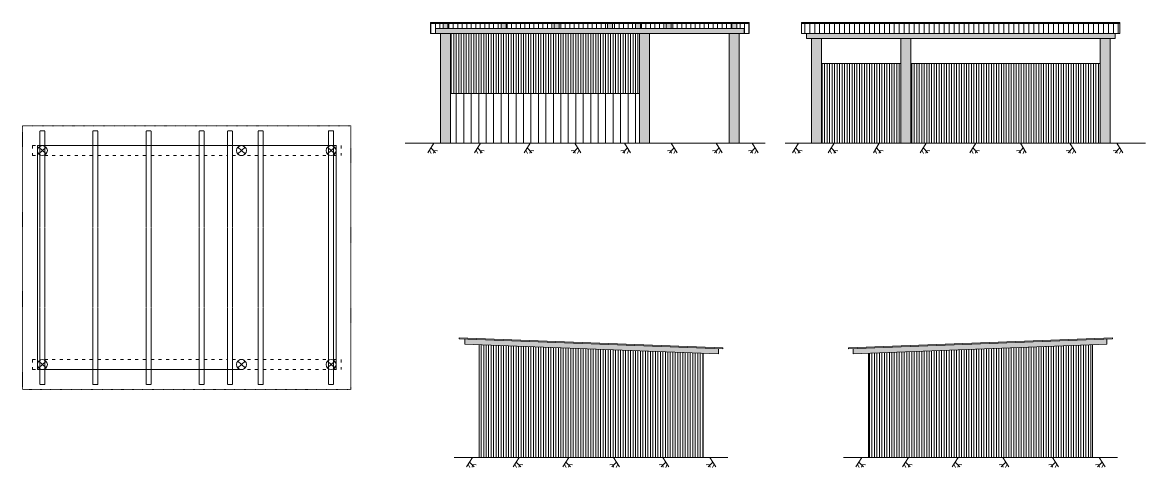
# Model space of a CAD drawing. Header units: millimetres. Extents: x -23978 to 678800, y -72710 to 21371.
# Drawn here: x 598484 to 621047, y 5163 to 14109 of the extents above; entities that cross this region are included whole.
import ezdxf

# ---------------------------------------------------------------- set-up
doc = ezdxf.new("R2010")
doc.units = ezdxf.units.MM
doc.header["$MEASUREMENT"] = 0
doc.linetypes.add('ACAD_ISO03W100', pattern=[30, 12, -18])
doc.layers.add('frame', color=1, linetype='Continuous', lineweight=13)
doc.layers.add('Main', color=6, linetype='Continuous', lineweight=13)
doc.layers.add('Hatch', color=7, linetype='Continuous', lineweight=0, true_color=0x6e6e6e)
pattern_1 = [(90, (0, 0), (-50, 3e-15), [])]

msp = doc.modelspace()

# ---------------------------------------------------------------- hatches: boundary and pattern name
at = {"layer": 'Hatch', "linetype": 'ACAD_ISO03W100', "ltscale": 20}
h = msp.add_hatch(dxfattribs=at)
h.set_pattern_fill('_USER', color=256, scale=90, angle=90, pattern_type=0)
h.set_pattern_definition([(90, (0, 0), (-90, 6e-15), [])])
h.paths.add_polyline_path([(606932.9, 13989.1), (606932.9, 14089.1), (606682.9, 14089.1), (606682.9, 13889.1), (606782.9, 13889.1), (606782.9, 13989.1)])
h.paths.add_polyline_path([(608103.6, 13989.1), (608103.6, 14089.1), (607032.9, 14089.1), (607032.9, 13989.1)])
h.paths.add_polyline_path([(609169.3, 13989.1), (609169.3, 14089.1), (608203.6, 14089.1), (608203.6, 13989.1)])
h.paths.add_polyline_path([(610236.3, 13989.1), (610236.3, 14089.1), (609269.3, 14089.1), (609269.3, 13989.1)])
h.paths.add_polyline_path([(610803.3, 13989.1), (610803.3, 14089.1), (610336.3, 14089.1), (610336.3, 13989.1)])
h.paths.add_polyline_path([(611419.5, 13989.1), (611419.5, 14089.1), (610903.3, 14089.1), (610903.3, 13989.1)])
h.paths.add_polyline_path([(611519.5, 14089.1), (611519.5, 13989.1), (612732.9, 13989.1), (612732.9, 14089.1)])
h.paths.add_polyline_path([(612982.9, 13989.1), (612982.9, 13889.1), (613082.9, 13889.1), (613082.9, 14089.1), (612832.9, 14089.1), (612832.9, 13989.1)])
h = msp.add_hatch(color=256, dxfattribs=at)
h.dxf.hatch_style = 1
h.paths.add_polyline_path([(607082.9, 13889.1), (606882.9, 13889.1), (606882.9, 12682.9), (607082.9, 12682.9)])
h.paths.add_polyline_path([(607032.9, 14089.1), (606932.9, 14089.1), (606932.9, 13989.1), (607032.9, 13989.1)])
h.paths.add_polyline_path([(610882.9, 12682.9), (611082.9, 12682.9), (611082.9, 13889.1), (610882.9, 13889.1)])
h.paths.add_polyline_path([(612682.9, 11681.6), (612882.9, 11681.6), (612882.9, 13889.1), (612682.9, 13889.1)])
h.paths.add_polyline_path([(612832.9, 13989.1), (612832.9, 14089.1), (612732.9, 14089.1), (612732.9, 13989.1)])
h.paths.add_polyline_path([(611519.5, 14089.1), (611419.5, 14089.1), (611419.5, 13989.1), (611519.5, 13989.1)])
h.paths.add_polyline_path([(610903.3, 14089.1), (610803.3, 14089.1), (610803.3, 13989.1), (610903.3, 13989.1)])
h.paths.add_polyline_path([(610336.3, 14089.1), (610236.3, 14089.1), (610236.3, 13989.1), (610336.3, 13989.1)])
h.paths.add_polyline_path([(609169.3, 13989.1), (609269.3, 13989.1), (609269.3, 14089.1), (609169.3, 14089.1)])
h.paths.add_polyline_path([(608203.6, 14089.1), (608103.6, 14089.1), (608103.6, 13989.1), (608203.6, 13989.1)])
h.paths.add_polyline_path([(612982.9, 13889.1), (612982.9, 13989.1), (606782.9, 13989.1), (606782.9, 13889.1)])
h = msp.add_hatch(dxfattribs=at)
h.set_pattern_fill('_USER', color=256, scale=100, angle=90, pattern_type=0)
h.set_pattern_definition([(90, (0, 0), (-100, 6e-15), [])])
h.paths.add_polyline_path([(620533.7, 13889.1), (620533.7, 14089.1), (614133.7, 14089.1), (614133.7, 13889.1)])
h = msp.add_hatch(color=256, dxfattribs=at)
h.dxf.hatch_style = 1
h.paths.add_polyline_path([(611082.9, 12682.9), (611082.9, 13889.1), (610882.9, 13889.1), (610882.9, 11681.6), (611082.9, 11681.6)])
h.paths.add_polyline_path([(607082.9, 13889.1), (606882.9, 13889.1), (606882.9, 12682.9), (606882.9, 11681.6), (607082.9, 11681.6)])
h = msp.add_hatch(dxfattribs=at)
h.set_pattern_fill('_USER', color=256, scale=50, angle=90, pattern_type=0)
h.set_pattern_definition(pattern_1)
h.paths.add_polyline_path([(610882.9, 12682.9), (610882.9, 13889.1), (607082.9, 13889.1), (607082.9, 12682.9)])
at = {"layer": 'Hatch', "ltscale": 5}
h = msp.add_hatch(color=256, dxfattribs=at)
h.dxf.hatch_style = 1
h.paths.add_polyline_path([(614333.7, 13889.1), (614233.7, 13889.1), (614233.7, 13789.1), (614333.7, 13789.1)])
h.paths.add_polyline_path([(620433.7, 13889.1), (620333.7, 13889.1), (620333.7, 13789.1), (620433.7, 13789.1)])
at = {"layer": 'Hatch', "linetype": 'ACAD_ISO03W100', "ltscale": 20}
h = msp.add_hatch(color=256, dxfattribs=at)
h.dxf.hatch_style = 1
h.paths.add_polyline_path([(620133.7, 13281.6), (620333.7, 13281.6), (620333.7, 13889.1), (620133.7, 13889.1)])
h.paths.add_polyline_path([(616133.7, 13281.6), (616333.7, 13281.6), (616333.7, 13889.1), (616133.7, 13889.1)])
h.paths.add_polyline_path([(614333.7, 13281.6), (614533.7, 13281.6), (614533.7, 13889.1), (614333.7, 13889.1)])
at = {"layer": 'Hatch', "ltscale": 5}
h = msp.add_hatch(color=256, dxfattribs=at)
h.dxf.hatch_style = 1
h.paths.add_polyline_path([(616333.7, 13889.1), (616133.7, 13889.1), (616133.7, 11681.6), (616333.7, 11681.6)])
h.paths.add_polyline_path([(614533.7, 13889.1), (614333.7, 13889.1), (614333.7, 13281.6), (614333.7, 11681.6), (614533.7, 11681.6)])
h.paths.add_polyline_path([(620333.7, 13281.6), (620333.7, 13889.1), (620133.7, 13889.1), (620133.7, 11681.6), (620333.7, 11681.6)])
h = msp.add_hatch(color=256, dxfattribs=at)
h.dxf.hatch_style = 1
h.paths.add_polyline_path([(616133.7, 13889.1), (614533.7, 13889.1), (614533.7, 13789.1), (616133.7, 13789.1)])
h.paths.add_polyline_path([(620133.7, 13889.1), (616333.7, 13889.1), (616333.7, 13789.1), (620133.7, 13789.1)])
at = {"layer": 'Hatch', "linetype": 'ACAD_ISO03W100', "ltscale": 20}
h = msp.add_hatch(dxfattribs=at)
h.set_pattern_fill('_USER', color=256, scale=50, angle=90, pattern_type=0)
h.set_pattern_definition(pattern_1)
h.paths.add_polyline_path([(616133.7, 11681.6), (616133.7, 13281.6), (614533.7, 13281.6), (614533.7, 11681.6)])
h.paths.add_polyline_path([(620133.7, 11681.6), (620133.7, 13281.6), (616333.7, 13281.6), (616333.7, 11681.6)])
h = msp.add_hatch(dxfattribs=at)
h.set_pattern_fill('_USER', color=256, scale=150, angle=90, pattern_type=0)
h.set_pattern_definition([(90, (0, 0), (-150, 9e-15), [])])
h.paths.add_polyline_path([(610882.9, 12682.9), (607082.9, 12682.9), (607082.9, 11681.6), (610882.9, 11681.6)])
h = msp.add_hatch(color=256, dxfattribs=at)
h.dxf.hatch_style = 1
h.paths.add_polyline_path([(612469.3, 7450.9), (612469.3, 7551), (607369.3, 7743.4), (607369.3, 7643.4)])
h = msp.add_hatch(color=256, dxfattribs=at)
h.dxf.hatch_style = 1
h.paths.add_polyline_path([(620270.2, 7643.4), (620270.2, 7743.4), (615170.2, 7551), (615170.2, 7450.9)])
h = msp.add_hatch(dxfattribs=at)
h.set_pattern_fill('_USER', color=256, scale=50, angle=90, pattern_type=0)
h.set_pattern_definition(pattern_1)
h.paths.add_polyline_path([(612158, 7462.7), (607669.3, 7632), (607658, 5367.6), (612158, 5367.6)])
h = msp.add_hatch(dxfattribs=at)
h.set_pattern_fill('_USER', color=256, scale=50, angle=90, pattern_type=0)
h.set_pattern_definition(pattern_1)
h.paths.add_polyline_path([(619981.5, 5367.6), (619970.2, 7632), (615470.2, 7462.2), (615481.5, 5367.6)])

# ---------------------------------------------------------------- linework, layer by layer
at = {"layer": 'frame', "ltscale": 20}
for p, q in [((606782.9, 13989.1), (612982.9, 13989.1)), ((606782.9, 13889.1), (612982.9, 13889.1)), ((606882.9, 12682.9), (606882.9, 13889.1)), ((607082.9, 13889.1), (607082.9, 11681.6)), ((610882.9, 11681.6), (610882.9, 13889.1)), ((611082.9, 13889.1), (611082.9, 12682.9)), ((612682.9, 11681.6), (612682.9, 13889.1)), ((612882.9, 13889.1), (612882.9, 11681.6)), ((614233.7, 13889.1), (620433.7, 13889.1)), ((614233.7, 13789.1), (620433.7, 13789.1)), ((614333.7, 13789.1), (614333.7, 13281.6)), ((614533.7, 11681.6), (614533.7, 13789.1)), ((616133.7, 11681.6), (616133.7, 13789.1)), ((616333.7, 11681.6), (616333.7, 13789.1)), ((620133.7, 13789.1), (620133.7, 11681.6)), ((620333.7, 13789.1), (620333.7, 11681.6)), ((614333.7, 13281.6), (614333.7, 11681.6)), ((606882.9, 12682.9), (606882.9, 11681.6)), ((611082.9, 12682.9), (611082.9, 11681.6)), ((607369.3, 7743.4), (607369.3, 7643.4)), ((620270.2, 7743.4), (620270.2, 7643.4)), ((612469.3, 7450.9), (607369.3, 7643.4)), ((612469.3, 7450.9), (612469.3, 7551)), ((615170.2, 7450.9), (620270.2, 7643.4)), ((615170.2, 7450.9), (615170.2, 7551))]:
    msp.add_line(p, q, dxfattribs=at)
at = {"layer": 'frame', "linetype": 'ACAD_ISO03W100', "ltscale": 20}
for p, q in [((606782.9, 13989.1), (606782.9, 13889.1)), ((606932.9, 14089.1), (606932.9, 13989.1)), ((607032.9, 14089.1), (607032.9, 13989.1)), ((608103.6, 14089.1), (608103.6, 13989.1)), ((608203.6, 14089.1), (608203.6, 13989.1)), ((609169.3, 14089.1), (609169.3, 13989.1)), ((609269.3, 14089.1), (609269.3, 13989.1)), ((610236.3, 14089.1), (610236.3, 13989.1)), ((610336.3, 14089.1), (610336.3, 13989.1)), ((610803.3, 14089.1), (610803.3, 13989.1)), ((610903.3, 14089.1), (610903.3, 13989.1)), ((611419.5, 14089.1), (611419.5, 13989.1)), ((611519.5, 14089.1), (611519.5, 13989.1)), ((612732.9, 14089.1), (612732.9, 13989.1)), ((612832.9, 14089.1), (612832.9, 13989.1)), ((612982.9, 13989.1), (612982.9, 13889.1)), ((614233.7, 13889.1), (614233.7, 13789.1)), ((620433.7, 13889.1), (620433.7, 13789.1)), ((598957.3, 11601.9), (598811, 11465.6)), ((598811, 11601.9), (598957.3, 11465.6)), ((602957.3, 11601.9), (602811, 11465.6)), ((602811, 11601.9), (602957.3, 11465.6)), ((604757.3, 11601.9), (604611, 11465.6)), ((604611, 11601.9), (604757.3, 11465.6)), ((598957.3, 7301.9), (598811, 7165.6)), ((598811, 7301.9), (598957.3, 7165.6)), ((602957.3, 7301.9), (602811, 7165.6)), ((602811, 7301.9), (602957.3, 7165.6)), ((604757.3, 7301.9), (604611, 7165.6)), ((604611, 7301.9), (604757.3, 7165.6))]:
    msp.add_line(p, q, dxfattribs=at)
at = {"layer": 'frame', "linetype": 'ACAD_ISO03W100', "ltscale": 0.005}
for p, q in [((598834.2, 11933.8), (598834.2, 6833.8)), ((598834.2, 11933.8), (598934.2, 11933.8)), ((598934.2, 11933.8), (598934.2, 6833.8)), ((599901.2, 11933.8), (599901.2, 6833.8)), ((599901.2, 11933.8), (600001.2, 11933.8)), ((600001.2, 11933.8), (600001.2, 6833.8)), ((600968.2, 11933.8), (600968.2, 6833.8)), ((600968.2, 11933.8), (601068.2, 11933.8)), ((601068.2, 11933.8), (601068.2, 6833.8)), ((602035.2, 11933.8), (602035.2, 6833.8)), ((602035.2, 11933.8), (602135.2, 11933.8)), ((602135.2, 11933.8), (602135.2, 6833.8)), ((602602.2, 11933.8), (602602.2, 6833.8)), ((602602.2, 11933.8), (602702.2, 11933.8)), ((602702.2, 11933.8), (602702.2, 6833.8)), ((603219.2, 11933.8), (603219.2, 6833.8)), ((603219.2, 11933.8), (603319.2, 11933.8)), ((603319.2, 11933.8), (603319.2, 6833.8)), ((604634.2, 6833.8), (604634.2, 11933.8)), ((604634.2, 11933.8), (604734.2, 11933.8)), ((604734.2, 6833.8), (604734.2, 11933.8)), ((598834.2, 6833.8), (598934.2, 6833.8)), ((599901.2, 6833.8), (600001.2, 6833.8)), ((600968.2, 6833.8), (601068.2, 6833.8)), ((602035.2, 6833.8), (602135.2, 6833.8)), ((602602.2, 6833.8), (602702.2, 6833.8)), ((603219.2, 6833.8), (603319.2, 6833.8)), ((604634.2, 6833.8), (604734.2, 6833.8))]:
    msp.add_line(p, q, dxfattribs=at)
at = {"layer": 'frame', "linetype": 'ACAD_ISO03W100', "ltscale": 5}
for p, q in [((598684.2, 11633.8), (598834.2, 11633.8)), ((598684.2, 11633.8), (598684.2, 11433.8)), ((598934.2, 11633.8), (599901.2, 11633.8)), ((600001.2, 11633.8), (600968.2, 11633.8)), ((601068.2, 11633.8), (602035.2, 11633.8)), ((602135.2, 11633.8), (602602.2, 11633.8)), ((602702.2, 11633.8), (603219.2, 11633.8)), ((603319.2, 11633.8), (604634.2, 11633.8)), ((604734.2, 11633.8), (604884.2, 11633.8)), ((604884.2, 11633.8), (604884.2, 11433.8)), ((598684.2, 11433.8), (598834.2, 11433.8)), ((598934.2, 11433.8), (599901.2, 11433.8)), ((600001.2, 11433.8), (600968.2, 11433.8)), ((601068.2, 11433.8), (602035.2, 11433.8)), ((602135.2, 11433.8), (602602.2, 11433.8)), ((602702.2, 11433.8), (603219.2, 11433.8)), ((603319.2, 11433.8), (604634.2, 11433.8)), ((604734.2, 11433.8), (604884.2, 11433.8)), ((598684.2, 7333.8), (598834.2, 7333.8)), ((598684.2, 7333.8), (598684.2, 7133.8)), ((598934.2, 7333.8), (599901.2, 7333.8)), ((600001.2, 7333.8), (600968.2, 7333.8)), ((601068.2, 7333.8), (602035.2, 7333.8)), ((602135.2, 7333.8), (602602.2, 7333.8)), ((602702.2, 7333.8), (603219.2, 7333.8)), ((603319.2, 7333.8), (604634.2, 7333.8)), ((604734.2, 7333.8), (604884.2, 7333.8)), ((604884.2, 7333.8), (604884.2, 7133.8)), ((598684.2, 7133.8), (598834.2, 7133.8)), ((598934.2, 7133.8), (599901.2, 7133.8)), ((600001.2, 7133.8), (600968.2, 7133.8)), ((601068.2, 7133.8), (602035.2, 7133.8)), ((602135.2, 7133.8), (602602.2, 7133.8)), ((602702.2, 7133.8), (603219.2, 7133.8)), ((603319.2, 7133.8), (604634.2, 7133.8)), ((604734.2, 7133.8), (604884.2, 7133.8))]:
    msp.add_line(p, q, dxfattribs=at)
at = {"layer": 'frame'}
for centre in [(598884.2, 11533.8), (602884.2, 11533.8), (604684.2, 11533.8), (598884.2, 7233.8), (602884.2, 7233.8), (604684.2, 7233.8)]:
    msp.add_circle(centre, 100, dxfattribs=at)
at = {"layer": 'Hatch', "linetype": 'ACAD_ISO03W100', "ltscale": 20}
for p, q in [((606747.8, 11681.6), (606628.1, 11490.9)), ((606661.6, 11544.4), (606693.6, 11477.3)), ((606687.9, 11586.3), (606781.2, 11488.7)), ((606734.6, 11537.5), (606821.9, 11530)), ((606752.8, 11518.5), (606742.7, 11483.8)), ((607688.5, 11681.6), (607568.8, 11490.9)), ((607602.4, 11544.4), (607634.3, 11477.3)), ((607628.6, 11586.3), (607722, 11488.7)), ((607675.3, 11537.5), (607762.7, 11530)), ((607693.5, 11518.5), (607683.4, 11483.8)), ((608684.8, 11681.6), (608565.1, 11490.9)), ((608598.6, 11544.4), (608630.6, 11477.3)), ((608624.9, 11586.3), (608718.2, 11488.7)), ((608671.6, 11537.5), (608758.9, 11530)), ((608689.8, 11518.5), (608679.7, 11483.8)), ((609594.2, 11537.5), (609506.9, 11530)), ((609640.9, 11586.3), (609547.6, 11488.7)), ((609576, 11518.5), (609586.1, 11483.8)), ((609581, 11681.6), (609700.7, 11490.9)), ((609667.2, 11544.4), (609635.2, 11477.3)), ((610590.5, 11537.5), (610503.1, 11530)), ((610637.2, 11586.3), (610543.8, 11488.7)), ((610572.3, 11518.5), (610582.4, 11483.8)), ((610577.3, 11681.6), (610697, 11490.9)), ((610663.4, 11544.4), (610631.5, 11477.3)), ((611531.2, 11537.5), (611443.9, 11530)), ((611577.9, 11586.3), (611484.6, 11488.7)), ((611513, 11518.5), (611523.1, 11483.8)), ((611518, 11681.6), (611637.7, 11490.9)), ((611604.2, 11544.4), (611572.2, 11477.3)), ((612436, 11537.5), (612348.6, 11530)), ((612482.6, 11586.3), (612389.3, 11488.7)), ((612417.8, 11518.5), (612427.8, 11483.8)), ((612422.8, 11681.6), (612542.5, 11490.9)), ((612508.9, 11544.4), (612477, 11477.3)), ((613156, 11537.5), (613068.7, 11530)), ((613202.7, 11586.3), (613109.4, 11488.7)), ((613137.8, 11518.5), (613147.9, 11483.8)), ((613142.8, 11681.6), (613262.5, 11490.9)), ((613229, 11544.4), (613197, 11477.3)), ((614073.7, 11681.6), (613954.1, 11490.9)), ((613987.6, 11544.4), (614019.6, 11477.3)), ((614013.9, 11586.3), (614107.2, 11488.7)), ((614060.6, 11537.5), (614147.9, 11530)), ((614078.8, 11518.5), (614068.7, 11483.8)), ((614793.8, 11681.6), (614674.1, 11490.9)), ((614707.7, 11544.4), (614739.6, 11477.3)), ((614733.9, 11586.3), (614827.3, 11488.7)), ((614780.6, 11537.5), (614868, 11530)), ((614798.8, 11518.5), (614788.7, 11483.8)), ((615698.5, 11681.6), (615578.9, 11490.9)), ((615612.4, 11544.4), (615644.3, 11477.3)), ((615638.7, 11586.3), (615732, 11488.7)), ((615685.4, 11537.5), (615772.7, 11530)), ((615703.6, 11518.5), (615693.5, 11483.8)), ((616639.3, 11681.6), (616519.6, 11490.9)), ((616553.1, 11544.4), (616585.1, 11477.3)), ((616579.4, 11586.3), (616672.7, 11488.7)), ((616626.1, 11537.5), (616713.5, 11530)), ((616644.3, 11518.5), (616634.2, 11483.8)), ((617635.5, 11681.6), (617515.9, 11490.9)), ((617549.4, 11544.4), (617581.4, 11477.3)), ((617575.7, 11586.3), (617669, 11488.7)), ((617622.4, 11537.5), (617709.7, 11530)), ((617640.6, 11518.5), (617630.5, 11483.8)), ((618545, 11537.5), (618457.6, 11530)), ((618591.7, 11586.3), (618498.3, 11488.7)), ((618526.8, 11518.5), (618536.9, 11483.8)), ((618531.8, 11681.6), (618651.5, 11490.9)), ((618617.9, 11544.4), (618586, 11477.3)), ((619541.3, 11537.5), (619453.9, 11530)), ((619587.9, 11586.3), (619494.6, 11488.7)), ((619523.1, 11518.5), (619533.1, 11483.8)), ((619528.1, 11681.6), (619647.8, 11490.9)), ((619614.2, 11544.4), (619582.3, 11477.3)), ((620482, 11537.5), (620394.6, 11530)), ((620528.7, 11586.3), (620435.4, 11488.7)), ((620463.8, 11518.5), (620473.9, 11483.8)), ((620468.8, 11681.6), (620588.5, 11490.9)), ((620554.9, 11544.4), (620523, 11477.3)), ((607522.8, 5367.6), (607403.2, 5176.9)), ((607436.7, 5230.4), (607468.7, 5163.3)), ((607463, 5272.3), (607556.3, 5174.7)), ((607509.7, 5223.5), (607597, 5216)), ((607527.9, 5204.5), (607517.8, 5169.8)), ((608463.6, 5367.6), (608343.9, 5176.9)), ((608377.5, 5230.4), (608409.4, 5163.3)), ((608403.7, 5272.3), (608497, 5174.7)), ((608450.4, 5223.5), (608537.8, 5216)), ((608468.6, 5204.5), (608458.5, 5169.8)), ((609459.9, 5367.6), (609340.2, 5176.9)), ((609373.7, 5230.4), (609405.7, 5163.3)), ((609400, 5272.3), (609493.3, 5174.7)), ((609446.7, 5223.5), (609534, 5216)), ((609464.9, 5204.5), (609454.8, 5169.8)), ((610369.3, 5223.5), (610281.9, 5216)), ((610416, 5272.3), (610322.7, 5174.7)), ((610351.1, 5204.5), (610361.2, 5169.8)), ((610356.1, 5367.6), (610475.8, 5176.9)), ((610442.2, 5230.4), (610410.3, 5163.3)), ((611365.6, 5223.5), (611278.2, 5216)), ((611412.2, 5272.3), (611318.9, 5174.7)), ((611347.4, 5204.5), (611357.4, 5169.8)), ((611352.4, 5367.6), (611472.1, 5176.9)), ((611438.5, 5230.4), (611406.6, 5163.3)), ((612306.3, 5223.5), (612218.9, 5216)), ((612353, 5272.3), (612259.7, 5174.7)), ((612288.1, 5204.5), (612298.2, 5169.8)), ((612293.1, 5367.6), (612412.8, 5176.9)), ((612379.3, 5230.4), (612347.3, 5163.3)), ((615346.4, 5367.6), (615226.7, 5176.9)), ((615260.2, 5230.4), (615292.2, 5163.3)), ((615286.5, 5272.3), (615379.8, 5174.7)), ((615333.2, 5223.5), (615420.5, 5216)), ((615351.4, 5204.5), (615341.3, 5169.8)), ((616287.1, 5367.6), (616167.4, 5176.9)), ((616201, 5230.4), (616232.9, 5163.3)), ((616227.2, 5272.3), (616320.6, 5174.7)), ((616273.9, 5223.5), (616361.3, 5216)), ((616292.1, 5204.5), (616282.1, 5169.8)), ((617283.4, 5367.6), (617163.7, 5176.9)), ((617197.3, 5230.4), (617229.2, 5163.3)), ((617223.5, 5272.3), (617316.8, 5174.7)), ((617270.2, 5223.5), (617357.6, 5216)), ((617288.4, 5204.5), (617278.3, 5169.8)), ((618192.8, 5223.5), (618105.5, 5216)), ((618239.5, 5272.3), (618146.2, 5174.7)), ((618174.6, 5204.5), (618184.7, 5169.8)), ((618179.6, 5367.6), (618299.3, 5176.9)), ((618265.8, 5230.4), (618233.8, 5163.3)), ((619189.1, 5223.5), (619101.7, 5216)), ((619235.8, 5272.3), (619142.5, 5174.7)), ((619170.9, 5204.5), (619181, 5169.8)), ((619175.9, 5367.6), (619295.6, 5176.9)), ((619262, 5230.4), (619230.1, 5163.3)), ((620129.8, 5223.5), (620042.5, 5216)), ((620176.5, 5272.3), (620083.2, 5174.7)), ((620111.6, 5204.5), (620121.7, 5169.8)), ((620116.7, 5367.6), (620236.3, 5176.9)), ((620202.8, 5230.4), (620170.8, 5163.3))]:
    msp.add_line(p, q, dxfattribs=at)
at = {"layer": 'Main'}
for p, q in [((606682.9, 14109.2), (606682.9, 14089.1)), ((606682.9, 14109.2), (613082.9, 14109.2)), ((606682.9, 14089.1), (613082.9, 14089.1)), ((606682.9, 14089.1), (606682.9, 13889.1)), ((613082.9, 14109.2), (613082.9, 14089.1)), ((613082.9, 14089.1), (613082.9, 13889.1)), ((620533.7, 14109.2), (614133.7, 14109.2)), ((614133.7, 14109.2), (614133.7, 13889.1)), ((620533.7, 14089.1), (614133.7, 14089.1)), ((620533.7, 14109.2), (620533.7, 13889.1)), ((606682.9, 13889.1), (606782.9, 13889.1)), ((613082.9, 13889.1), (612982.9, 13889.1)), ((620533.7, 13889.1), (614133.7, 13889.1)), ((616133.7, 13281.6), (614533.7, 13281.6)), ((620133.7, 13281.6), (616333.7, 13281.6)), ((607082.9, 12682.9), (610882.9, 12682.9)), ((604784.2, 11633.8), (598784.2, 11633.8)), ((598784.2, 11633.8), (598784.2, 7133.8)), ((604784.2, 7133.8), (604784.2, 11633.8)), ((606169.6, 11681.6), (613407.1, 11681.6)), ((621047, 11681.6), (613809.4, 11681.6)), ((612558, 7567.6), (607258, 7767.6)), ((607258, 7767.6), (607258, 7747.6)), ((612558, 7547.6), (607258, 7747.6)), ((615081.5, 7567.6), (620381.5, 7767.6)), ((615081.5, 7547.6), (620381.5, 7747.6)), ((620381.5, 7767.6), (620381.5, 7747.6)), ((607658, 7632.5), (607658, 5367.6)), ((612158, 5367.6), (612158, 7462.7)), ((612558, 7567.6), (612558, 7547.6)), ((615081.5, 7567.6), (615081.5, 7547.6)), ((615481.5, 5367.6), (615481.5, 7462.6)), ((619981.5, 7632.5), (619981.5, 5367.6)), ((598784.2, 7133.8), (602884.2, 7133.8)), ((612658, 5367.6), (607158, 5367.6)), ((615481.5, 5367.6), (614981.5, 5367.6)), ((619981.5, 5367.6), (615481.5, 5367.6)), ((619981.5, 5367.6), (620481.5, 5367.6))]:
    msp.add_line(p, q, dxfattribs=at)
at = {"layer": 'Main', "linetype": 'ACAD_ISO03W100', "ltscale": 0.01}
for p, q in [((605084.2, 12033.8), (598484.2, 12033.8)), ((598484.2, 12033.8), (598484.2, 6733.8)), ((605084.2, 6733.8), (605084.2, 12033.8)), ((598484.2, 6733.8), (605084.2, 6733.8))]:
    msp.add_line(p, q, dxfattribs=at)

doc.saveas('drawing.dxf')
